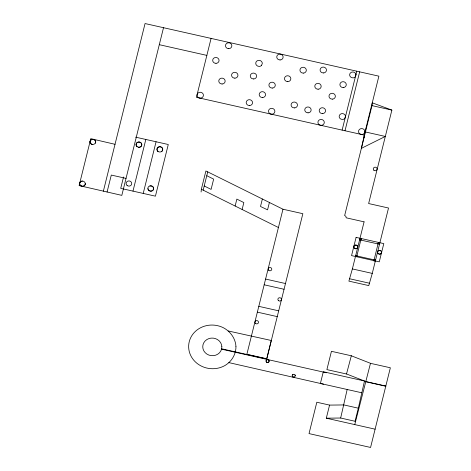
<?xml version="1.0" encoding="UTF-8"?>
<svg xmlns="http://www.w3.org/2000/svg" width="471" height="471" viewBox="0 0 471 471"><rect width="100%" height="100%" fill="white"/><g stroke="black" fill="none" stroke-linecap="round" stroke-linejoin="round"><path stroke-width="0.71" d="M163.519 27.707L121.812 195.371L79.122 185.574L90.785 138.662L115.024 144.303M201.099 191.991L201.352 189.254L205.904 170.973L282.977 209.224L302.853 213.699L266.727 358.937L221.635 348.793L221.541 349.164L326.379 372.755L326.456 372.443M246.863 354.304L282.977 209.224M266.727 358.937L271.29 340.492L228.176 330.954M363.965 137.891L364.23 135.089L378.884 76.167L145.056 23.55L103.355 191.214M356.977 255.535L356.671 256.76L361.204 238.532L360.886 240.092L359.72 239.392L359.679 239.821L378.083 243.96L379.608 243.866L378.119 243.531L378.401 242.4L373.88 260.846L375.363 261.181L375.617 260.169L375.658 259.739L374.133 259.833L373.88 260.846M364.095 221.853L346.097 217.79A1.943 1.796 5.3 0 0 344.637 215.618L371.996 105.622L372.255 102.819L391.878 110.096L368.634 203.549L388.522 208.023L372.261 273.398L368.781 285.603L348.893 281.128L352.373 268.923L364.089 221.841M359.679 239.821L360.003 238.261M360.15 238.732L360.191 238.302M378.083 243.96L378.119 243.531M354.763 424.595L370.489 363.306L351.325 355.788L331.437 351.313L326.886 369.605L346.78 374.062L365.943 381.587L385.814 386.055L370.571 447.45L309.023 433.597L316.824 402.234L329.565 405.101L343.912 404.936L358.325 408.18L364.507 381.01L323.312 371.737L320.392 383.471L361.587 392.737M266.003 361.127L266.186 360.409M347.174 389.493L340.657 418.024L326.309 418.189L329.565 405.101M107.07 192.05L111.297 175.071L126.04 178.385M123.543 176.996L120.717 188.359L155.43 196.171L168.277 144.509L135.613 137.155M132.975 191.12L145.822 139.457M143.219 193.422L156.072 141.759M211.079 38.404L196.425 97.326L364.23 135.089M203.172 190.16L207.723 171.874M235.135 206.021L236.854 199.103L243.848 202.571L242.129 209.495M262.365 198.998L260.504 206.475L267.569 209.848L269.4 202.489M235.323 352.267L235.412 351.89M342.123 130.114L356.782 71.192M345.002 130.761L359.656 71.839M323.542 384.177L228.824 362.605M351.342 355.705L346.503 374.003M355.069 421.268L358.325 408.18M385.814 386.055L390.359 367.78L370.483 363.335M268.912 361.781L269.047 361.434M261.399 65.516L262.288 63.673A3.285 3.026 5.3 0 0 258.055 60.435A3.285 3.026 5.3 0 0 256.495 65.239L257.572 66.064L259.18 66.423A3.185 2.938 5.3 0 0 261.399 65.516L261.34 65.481M292.385 375.04L292.927 374.504M268.364 362.311L268.676 362.081M266.727 359.879L267.487 359.673M267.605 362.517L267.999 362.464M199.657 98.056L200.352 98.127A3.185 2.938 5.3 0 0 203.189 94.118A3.185 2.938 5.3 0 0 198.103 92.975A3.185 2.938 5.3 0 0 198.744 97.762L199.404 97.997M271.113 114.135L271.808 114.206A3.185 2.938 5.3 0 0 274.646 110.196A3.185 2.938 5.3 0 0 269.559 109.054A3.185 2.938 5.3 0 0 270.201 113.841L270.86 114.076M320.527 125.257L321.228 125.327A3.185 2.938 5.3 0 0 324.06 121.318A3.185 2.938 5.3 0 0 318.973 120.176A3.185 2.938 5.3 0 0 319.621 124.962L320.28 125.198M159.292 44.686L206.857 55.39M371.996 105.622L391.878 110.096M359.962 238.691L361.169 238.962M375.617 260.169L356.936 255.965L355.77 255.264M352.373 268.923L372.261 273.398M349.576 278.738L369.464 283.212M265.603 279.062L285.479 283.536M264.178 284.796L284.054 289.271M258.815 306.35L278.691 310.825M257.372 312.143L277.248 316.618M247.575 354.463L266.739 358.772M365.926 381.769L385.796 386.238M340.657 418.024L355.558 421.38M326.309 418.189L375.116 429.175M206.769 175.707L213.651 179.121L211.096 189.377L204.214 185.963M201.352 189.254L278.426 227.511M266.498 362.122L266.827 362.34M268.594 360.068L269.023 360.698M295.052 374.987L295.288 375.693M294.198 377.088A1.543 1.425 5.3 0 1 292.697 376.753M149.943 186.057A2.832 2.614 5.3 0 1 153.546 188.053A2.832 2.614 5.3 0 1 151.126 191.161A2.832 2.614 5.3 0 1 147.947 188.624M137.008 146.558A2.832 2.614 5.3 0 1 137.644 142.324A2.832 2.614 5.3 0 1 141.747 144.385A2.832 2.614 5.3 0 1 138.303 147.205M157.932 151.35A2.832 2.614 5.3 0 1 157.962 147.5A2.832 2.614 5.3 0 1 162.124 147.918A2.832 2.614 5.3 0 1 161.37 151.697M92.275 144.462A2.832 2.614 5.3 0 1 90.208 141.076A2.832 2.614 5.3 0 1 94.006 139.528A2.832 2.614 5.3 0 1 95.407 143.178M85.351 183.613A2.832 2.614 5.3 0 1 82.625 186.286A2.832 2.614 5.3 0 1 79.687 183.725A2.832 2.614 5.3 0 1 82.413 181.058M377.589 251.95L377.583 252.432A2.019 1.86 5.3 0 0 381.445 253.009L381.592 252.056A2.019 1.86 5.3 0 0 377.736 251.479L377.589 251.95M90.108 141.335L90.055 142.006A2.779 2.561 5.3 0 0 93.923 144.261A2.779 2.561 5.3 0 0 94.848 140.164A2.779 2.561 5.3 0 0 90.344 140.711L90.108 141.335M365.702 129.166L365.443 131.968L385.325 136.443L361.363 148.353L365.702 129.166M221.853 346.697L221.617 348.987L220.746 351.13A9.561 8.814 5.3 0 1 205.215 352.708A9.561 8.814 5.3 0 1 208.706 338.667A9.561 8.814 5.3 0 1 221.853 346.697M235.947 346.409C236.13 354.286 231.626 361.64 224.879 365.561A23.674 21.825 5.3 0 1 188.659 347.368A23.674 21.825 5.3 0 1 223.372 327.739C230.378 331.384 235.476 338.431 235.947 346.409M345.531 116.467L344.684 118.562A3.185 2.938 5.3 0 1 342.47 119.469L340.863 119.104A3.185 2.938 5.3 0 1 340.321 114.235A3.185 2.938 5.3 0 1 345.396 115.707L345.531 116.467M355.994 74.865L355.146 76.967A3.185 2.938 5.3 0 1 352.932 77.874L351.325 77.509A3.185 2.938 5.3 0 1 350.783 72.64A3.185 2.938 5.3 0 1 355.858 74.106L355.994 74.865M79.687 182.983L79.593 183.661A2.838 2.614 5.3 0 0 81.024 185.939L82.443 186.304A2.838 2.614 5.3 0 0 84.88 182.407A2.838 2.614 5.3 0 0 79.97 182.354L79.687 182.983M356.088 237.378L351.554 255.606L379.267 261.841L383.8 243.613L356.088 237.378M228.776 48.672L227.169 48.313A3.185 2.938 5.3 0 1 226.522 43.52A3.185 2.938 5.3 0 1 231.614 44.668A3.185 2.938 5.3 0 1 228.776 48.672M280.057 59.964L278.449 59.605A3.185 2.938 5.3 0 1 277.802 54.819A3.185 2.938 5.3 0 1 282.888 55.961A3.185 2.938 5.3 0 1 280.057 59.964M323.389 72.964L321.781 72.605A3.185 2.938 5.3 0 1 321.14 67.818A3.185 2.938 5.3 0 1 326.226 68.96A3.185 2.938 5.3 0 1 323.389 72.964M215.989 63.349L214.382 62.99A3.185 2.938 5.3 0 1 213.74 58.204A3.185 2.938 5.3 0 1 218.827 59.346A3.185 2.938 5.3 0 1 215.989 63.349M303.259 73.129L301.652 72.769A3.185 2.938 5.3 0 1 301.004 67.977A3.185 2.938 5.3 0 1 306.091 69.125A3.185 2.938 5.3 0 1 303.259 73.129M287.781 81.63L286.174 81.271A3.185 2.938 5.3 0 1 285.526 76.485A3.185 2.938 5.3 0 1 290.613 77.627A3.185 2.938 5.3 0 1 287.781 81.63M343.206 87.577L341.599 87.212A3.185 2.938 5.3 0 1 340.951 82.425A3.185 2.938 5.3 0 1 346.044 83.567A3.185 2.938 5.3 0 1 343.206 87.577M253.575 78.969L251.967 78.604A3.185 2.938 5.3 0 1 251.32 73.817A3.185 2.938 5.3 0 1 256.407 74.96A3.185 2.938 5.3 0 1 253.575 78.969M234.876 78.174L233.269 77.815A3.185 2.938 5.3 0 1 232.627 73.023A3.185 2.938 5.3 0 1 237.714 74.171A3.185 2.938 5.3 0 1 234.876 78.174M318.102 89.225L316.494 88.866A3.185 2.938 5.3 0 1 315.847 84.074A3.185 2.938 5.3 0 1 320.934 85.222A3.185 2.938 5.3 0 1 318.102 89.225M272.214 88.083L270.607 87.718A3.185 2.938 5.3 0 1 269.965 82.931A3.185 2.938 5.3 0 1 275.052 84.074A3.185 2.938 5.3 0 1 272.214 88.083M222.082 84.009L220.475 83.65A3.185 2.938 5.3 0 1 219.827 78.857A3.185 2.938 5.3 0 1 224.914 80.005A3.185 2.938 5.3 0 1 222.082 84.009M332.296 99.163L330.689 98.804A3.185 2.938 5.3 0 1 330.041 94.012A3.185 2.938 5.3 0 1 335.128 95.16A3.185 2.938 5.3 0 1 332.296 99.163M262.5 97.556L260.893 97.197A3.185 2.938 5.3 0 1 260.245 92.404A3.185 2.938 5.3 0 1 265.338 93.552A3.185 2.938 5.3 0 1 262.5 97.556M294.393 107.924L292.785 107.565A3.185 2.938 5.3 0 1 292.138 102.772A3.185 2.938 5.3 0 1 297.225 103.92A3.185 2.938 5.3 0 1 294.393 107.924M249.495 105.563L247.887 105.198A3.185 2.938 5.3 0 1 247.24 100.411A3.185 2.938 5.3 0 1 252.326 101.553A3.185 2.938 5.3 0 1 249.495 105.563M322.511 113.617L320.904 113.258A3.185 2.938 5.3 0 1 320.256 108.471A3.185 2.938 5.3 0 1 325.343 109.613A3.185 2.938 5.3 0 1 322.511 113.617M308.069 112.857L306.462 112.492A3.185 2.938 5.3 0 1 305.814 107.706A3.185 2.938 5.3 0 1 310.901 108.848A3.185 2.938 5.3 0 1 308.069 112.857M361.834 134.465L360.221 134.1A3.185 2.938 5.3 0 1 359.579 129.313A3.185 2.938 5.3 0 1 364.666 130.455A3.185 2.938 5.3 0 1 361.834 134.465M354.416 248.264A1.996 1.843 5.3 0 0 357.725 247.375A2.008 1.849 5.3 0 0 355.205 245.126A2.008 1.849 5.3 0 0 354.433 248.241A2.008 1.849 5.3 0 0 357.754 247.34A1.996 1.843 5.3 0 0 355.193 245.161A1.996 1.843 5.3 0 0 354.416 248.264M255.529 323.424A1.778 1.637 5.3 0 0 258.467 322.629A1.778 1.637 5.3 0 0 256.212 320.663A1.778 1.637 5.3 0 0 255.529 323.424M278.538 300.657A1.802 1.66 5.3 0 0 281.452 299.686A1.802 1.66 5.3 0 0 279.05 297.825A1.802 1.66 5.3 0 0 278.538 300.657M268.847 270.419A1.796 1.654 5.3 0 0 271.755 269.436A1.796 1.654 5.3 0 0 269.335 267.593A1.796 1.654 5.3 0 0 268.847 270.419M157.785 151.203A2.914 2.685 5.3 0 0 162.66 150.072A2.914 2.685 5.3 0 0 159.098 146.728A2.914 2.685 5.3 0 0 157.785 151.203M149.036 190.543A2.879 2.655 5.3 0 0 153.611 188.789A2.879 2.655 5.3 0 0 149.613 185.986A2.879 2.655 5.3 0 0 149.036 190.543M136.849 146.44A2.891 2.661 5.3 0 0 141.7 145.409A2.891 2.661 5.3 0 0 138.244 142.03A2.891 2.661 5.3 0 0 136.849 146.44M127.111 185.486A2.814 2.596 5.3 0 0 131.692 184.026A2.814 2.596 5.3 0 0 127.971 181.07A2.814 2.596 5.3 0 0 127.111 185.486M378.225 253.639A2.002 1.849 5.3 0 0 381.539 252.739A2.002 1.849 5.3 0 0 378.996 250.525A2.002 1.849 5.3 0 0 378.225 253.639M373.886 170.237A1.931 1.784 5.3 0 0 377.083 169.377A1.931 1.784 5.3 0 0 374.628 167.24A1.931 1.784 5.3 0 0 373.886 170.237M292.644 376.712A1.525 1.407 5.3 0 0 295.182 376.064A1.525 1.407 5.3 0 0 293.268 374.351A1.525 1.407 5.3 0 0 292.644 376.712M266.639 362.17A1.548 1.425 5.3 0 0 269.129 361.316A1.548 1.425 5.3 0 0 267.045 359.738A1.548 1.425 5.3 0 0 266.639 362.17"/></g></svg>
